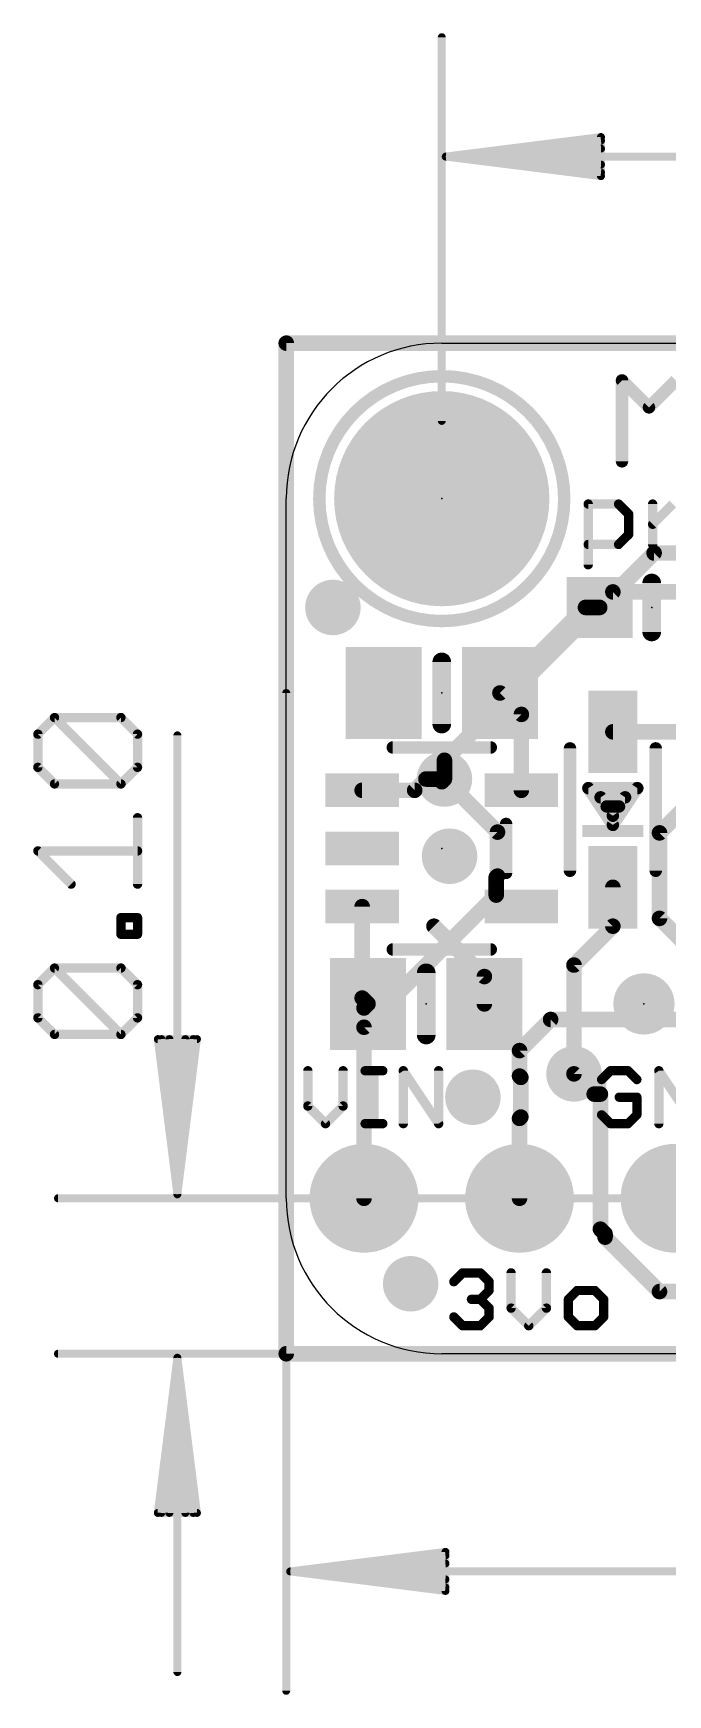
# Model space of a CAD drawing. Extents: x -4.1 to 26.3, y -5.6 to 21.9.
# Drawn here: x -4.13 to 6.23, y -5.57 to 21.57 of the extents above; entities that cross this region are included whole.
import ezdxf

# ---------------------------------------------------------------- set-up
doc = ezdxf.new("R2010")
doc.units = 0
for name, color, linetype in [('1', 12, 'CONTINUOUS'), ('16', 5, 'CONTINUOUS'), ('17', 110, 'CONTINUOUS'), ('18', 110, 'CONTINUOUS'), ('20', 53, 'CONTINUOUS'), ('21', 40, 'CONTINUOUS'), ('23', 40, 'CONTINUOUS'), ('47', 253, 'CONTINUOUS')]:
    doc.layers.add(name, color=color, linetype=linetype)

# ---------------------------------------------------------------- blocks, each defined once
blk = doc.blocks.new('RECT')
blk.add_solid([(-0.5, -0.5), (0.5, -0.5), (-0.5, 0.5), (0.5, 0.5)])
blk = doc.blocks.new('PIE')
at = {"const_width": 0.5}
blk.add_lwpolyline([(0, -0.25, 1), (0, 0.25, 1), (0, -0.25)], format="xyb", dxfattribs=at)
blk = doc.blocks.new('ROUNDP')
at = {"const_width": 0.5}
blk.add_lwpolyline([(0, -0.25, 1), (0, 0.25, 1), (0, -0.25)], format="xyb", dxfattribs=at)
blk = doc.blocks.new('ROUNDV')
at = {"const_width": 0.5}
blk.add_lwpolyline([(0, -0.25, 1), (0, 0.25, 1), (0, -0.25)], format="xyb", dxfattribs=at)

msp = doc.modelspace()

# ---------------------------------------------------------------- linework, layer by layer
at = {"layer": '1', "const_width": 0.254}
for points in [[(0, 0), (0, 16.51)], [(0, 16.51), (17.78, 16.51)], [(5.119, 12.192), (6.008, 13.081)], [(6.008, 13.081), (9.398, 13.081)], [(3.49, 10.795), (4.887, 12.192)], [(4.887, 12.192), (5.119, 12.192)], [(3.8401, 10.4449), (3.49, 10.795)], [(3.8401, 9.205), (3.8401, 10.4449)], [(6.849, 10.16), (5.334, 10.16)], [(2.2816, 9.3886), (2.098, 9.205)], [(2.5837, 9.3886), (2.2816, 9.3886)], [(2.5837, 9.3886), (2.54, 9.3449)], [(2.098, 9.205), (1.2399, 9.205)], [(6.477, 8.89), (6.096, 8.509)], [(6.096, 8.509), (6.096, 7.112)], [(5.334, 7.62), (5.334, 6.985)], [(1.2399, 7.305), (1.2399, 5.8111)], [(3.236, 6.162), (2.413, 6.985)], [(5.334, 6.985), (4.699, 6.35)], [(6.096, 7.112), (7.2218, 5.9862)], [(3.236, 5.715), (3.236, 6.162)], [(4.699, 6.35), (4.699, 4.572)], [(1.2399, 5.8111), (1.336, 5.715)], [(1.27, 5.649), (1.336, 5.715)], [(1.27, 2.54), (1.27, 5.649)], [(17.78, 0), (0, 0)]]:
    msp.add_lwpolyline(points, dxfattribs=at)
at = {"layer": '1', "const_width": 0.127}
for points in [[(0.0635, 16.51, 1), (-0.0635, 16.51)], [(0, 16.5735, 1), (0, 16.4465)], [(6.008, 13.1445, 1), (6.008, 13.0175)], [(6.0529, 13.0361, 1), (5.9631, 13.1259)], [(4.887, 12.2555, 1), (4.887, 12.1285)], [(4.9319, 12.1471, 1), (4.8421, 12.2369)], [(5.0741, 12.2369, 1), (5.1639, 12.1471)], [(5.119, 12.1285, 1), (5.119, 12.2555)], [(3.5349, 10.8399, 1), (3.4451, 10.7501)], [(3.4451, 10.8399, 1), (3.5349, 10.7501)], [(3.9036, 10.4449, 1), (3.7766, 10.4449)], [(3.7952, 10.4, 1), (3.885, 10.4898)], [(5.334, 10.2235, 1), (5.334, 10.0965)], [(2.2816, 9.4521, 1), (2.2816, 9.3251)], [(2.3265, 9.3437, 1), (2.2367, 9.4335)], [(2.6286, 9.3437, 1), (2.5388, 9.4335)], [(2.5837, 9.3251, 1), (2.5837, 9.4521)], [(1.2399, 9.2685, 1), (1.2399, 9.1415)], [(2.0531, 9.2499, 1), (2.1429, 9.1601)], [(2.098, 9.1415, 1), (2.098, 9.2685)], [(2.4951, 9.3898, 1), (2.5849, 9.3)], [(3.7766, 9.205, 1), (3.9036, 9.205)], [(6.1595, 8.509, 1), (6.0325, 8.509)], [(6.0511, 8.5539, 1), (6.1409, 8.4641)], [(5.3975, 7.62, 1), (5.2705, 7.62)], [(1.3034, 7.305, 1), (1.1764, 7.305)], [(2.4579, 7.0299, 1), (2.3681, 6.9401)], [(5.3789, 6.9401, 1), (5.2891, 7.0299)], [(6.1409, 7.1569, 1), (6.0511, 7.0671)], [(6.0325, 7.112, 1), (6.1595, 7.112)], [(5.2705, 6.985, 1), (5.3975, 6.985)], [(3.2995, 6.162, 1), (3.1725, 6.162)], [(3.1911, 6.1171, 1), (3.2809, 6.2069)], [(4.7625, 6.35, 1), (4.6355, 6.35)], [(4.6541, 6.3949, 1), (4.7439, 6.3051)], [(1.2848, 5.856, 1), (1.195, 5.7662)], [(1.1764, 5.8111, 1), (1.3034, 5.8111)], [(1.3335, 5.649, 1), (1.2065, 5.649)], [(1.2251, 5.6939, 1), (1.3149, 5.6041)], [(1.3809, 5.6701, 1), (1.2911, 5.7599)], [(1.2911, 5.6701, 1), (1.3809, 5.7599)], [(3.1725, 5.715, 1), (3.2995, 5.715)], [(4.6355, 4.572, 1), (4.7625, 4.572)], [(1.2065, 2.54, 1), (1.3335, 2.54)], [(0, 0.0635, 1), (0, -0.0635)], [(-0.0635, 0, 1), (0.0635, 0)]]:
    msp.add_lwpolyline(points, format="xyb", dxfattribs=at)
at = {"layer": '16', "const_width": 0.254}
for points in [[(0, 0), (0, 16.51)], [(0, 16.51), (17.78, 16.51)], [(5.334, 12.446), (2.5837, 9.6957)], [(13.335, 12.446), (5.334, 12.446)], [(2.5837, 9.6957), (2.5837, 9.3886)], [(2.5837, 9.3886), (3.4504, 8.5219)], [(3.4504, 8.5219), (3.4504, 7.8035)], [(3.4504, 7.8035), (3.429, 7.7821)], [(3.429, 7.7821), (3.429, 7.493)], [(3.429, 7.493), (1.27, 5.334)], [(1.27, 5.334), (1.27, 2.54)], [(4.318, 5.461), (3.81, 4.953)], [(11.049, 5.461), (4.318, 5.461)], [(3.81, 4.953), (3.81, 4.5369)], [(3.81, 4.5369), (3.8314, 4.5155)], [(3.8314, 4.5155), (3.8314, 3.8665)], [(5.0292, 4.2418), (4.699, 4.572)], [(5.1308, 4.2418), (5.0292, 4.2418)], [(5.1308, 2.035), (5.1308, 4.2418)], [(3.8314, 3.8665), (3.81, 3.8451)], [(3.81, 3.8451), (3.81, 2.54)], [(5.207, 1.9588), (5.1308, 2.035)], [(5.207, 1.9588), (5.207, 1.905)], [(5.207, 1.905), (6.096, 1.016)], [(6.096, 1.016), (14.986, 1.016)], [(17.78, 0), (0, 0)]]:
    msp.add_lwpolyline(points, dxfattribs=at)
at = {"layer": '16', "const_width": 0.127}
for points in [[(0.0635, 16.51, 1), (-0.0635, 16.51)], [(0, 16.5735, 1), (0, 16.4465)], [(5.334, 12.5095, 1), (5.334, 12.3825)], [(5.3789, 12.4011, 1), (5.2891, 12.4909)], [(2.6472, 9.6957, 1), (2.5202, 9.6957)], [(2.5388, 9.7406, 1), (2.6286, 9.6508)], [(2.6286, 9.4335, 1), (2.5388, 9.3437)], [(2.5202, 9.3886, 1), (2.6472, 9.3886)], [(3.5139, 8.5219, 1), (3.3869, 8.5219)], [(3.4055, 8.477, 1), (3.4953, 8.5668)], [(3.4925, 7.7821, 1), (3.3655, 7.7821)], [(3.3841, 7.827, 1), (3.4739, 7.7372)], [(3.4953, 7.7586, 1), (3.4055, 7.8484)], [(3.4739, 7.4481, 1), (3.3841, 7.5379)], [(3.3869, 7.8035, 1), (3.5139, 7.8035)], [(3.3655, 7.493, 1), (3.4925, 7.493)], [(1.3335, 5.334, 1), (1.2065, 5.334)], [(1.2251, 5.3789, 1), (1.3149, 5.2891)], [(4.318, 5.5245, 1), (4.318, 5.3975)], [(4.3629, 5.4161, 1), (4.2731, 5.5059)], [(3.8735, 4.953, 1), (3.7465, 4.953)], [(3.7651, 4.9979, 1), (3.8549, 4.9081)], [(3.8549, 4.5818, 1), (3.7651, 4.492)], [(3.8949, 4.5155, 1), (3.7679, 4.5155)], [(3.7865, 4.4706, 1), (3.8763, 4.5604)], [(4.7439, 4.6169, 1), (4.6541, 4.5271)], [(3.7465, 4.5369, 1), (3.8735, 4.5369)], [(5.0292, 4.3053, 1), (5.0292, 4.1783)], [(4.9843, 4.1969, 1), (5.0741, 4.2867)], [(5.1943, 4.2418, 1), (5.0673, 4.2418)], [(5.1308, 4.1783, 1), (5.1308, 4.3053)], [(3.8735, 3.8451, 1), (3.7465, 3.8451)], [(3.7651, 3.89, 1), (3.8549, 3.8002)], [(3.7679, 3.8665, 1), (3.8949, 3.8665)], [(3.8763, 3.8216, 1), (3.7865, 3.9114)], [(1.2065, 2.54, 1), (1.3335, 2.54)], [(3.7465, 2.54, 1), (3.8735, 2.54)], [(5.1757, 2.0799, 1), (5.0859, 1.9901)], [(5.0673, 2.035, 1), (5.1943, 2.035)], [(5.2705, 1.9588, 1), (5.1435, 1.9588)], [(5.2519, 1.9499, 1), (5.1621, 1.8601)], [(5.1435, 1.905, 1), (5.2705, 1.905)], [(5.1621, 1.9139, 1), (5.2519, 2.0037)], [(6.096, 1.0795, 1), (6.096, 0.9525)], [(6.0511, 0.9711, 1), (6.1409, 1.0609)], [(0, 0.0635, 1), (0, -0.0635)], [(-0.0635, 0, 1), (0.0635, 0)]]:
    msp.add_lwpolyline(points, format="xyb", dxfattribs=at)
at = {"layer": '20'}
for p, q in [((2.54, 16.51), (15.24, 16.51)), ((0, 2.54), (0, 13.97)), ((15.24, 0), (2.54, 0))]:
    msp.add_line(p, q, dxfattribs=at)
for centre, start, end in [((2.54, 13.97), 90, 180), ((2.54, 2.54), 180, 270)]:
    msp.add_arc(centre, 2.54, start, end, dxfattribs=at)
at = {"layer": '21'}
for points, const_width in [([(2.54, 11.97, 1), (2.54, 15.97, 1), (2.54, 11.97)], 0.2032), ([(5.5342, 15.9015, 1), (5.4326, 15.9015)], 0.1016), ([(5.5193, 15.9374, 1), (5.4475, 15.8656)], 0.1016), ([(5.8881, 15.4968, 1), (5.96, 15.425)], 0.1016), ([(5.8881, 15.425, 1), (5.96, 15.4968)], 0.1016), ([(5.4326, 14.5796, 1), (5.5342, 14.5796)], 0.1016), ([(4.9699, 13.8817, 1), (4.8937, 13.8817)], 0.0762), ([(4.9318, 13.9198, 1), (4.9318, 13.8436)], 0.0762), ([(5.4544, 13.9086, 1), (5.4006, 13.8547)], 0.0762), ([(5.4275, 13.8436, 1), (5.4275, 13.9198)], 0.0762), ([(6.0223, 13.8817, 1), (5.9461, 13.8817)], 0.0762), ([(5.6308, 13.7164, 1), (5.5546, 13.7164)], 0.0762), ([(5.5658, 13.6895, 1), (5.6197, 13.7434)], 0.0762), ([(5.9573, 13.5781, 1), (6.0112, 13.5242)], 0.0762), ([(5.5546, 13.3859, 1), (5.6308, 13.3859)], 0.0762), ([(5.6197, 13.359, 1), (5.5658, 13.4129)], 0.0762), ([(4.9318, 13.2588, 1), (4.9318, 13.1826)], 0.0762), ([(5.4006, 13.2476, 1), (5.4544, 13.1938)], 0.0762), ([(5.4275, 13.1826, 1), (5.4275, 13.2588)], 0.0762), ([(5.9461, 13.2207, 1), (6.0223, 13.2207)], 0.0762), ([(4.8937, 12.8902, 1), (4.9699, 12.8902)], 0.0762), ([(6.0452, 12.592, 1), (5.8928, 12.592)], 0.1524), ([(5.8928, 11.792, 1), (6.0452, 11.792)], 0.1524), ([(2.6162, 11.303, 1), (2.4638, 11.303)], 0.1524), ([(2.4638, 10.287, 1), (2.6162, 10.287)], 0.1524), ([(1.74, 9.9558, 1), (1.74, 9.8542)], 0.1016), ([(3.34, 9.8542, 1), (3.34, 9.9558)], 0.1016), ([(4.6848, 9.89, 1), (4.5832, 9.89)], 0.1016), ([(6.0848, 9.89, 1), (5.9832, 9.89)], 0.1016), ([(4.9763, 9.2682, 1), (4.8917, 9.2118)], 0.1016), ([(4.934, 9.2908, 1), (4.934, 9.1892)], 0.1016), ([(5.7763, 9.2118, 1), (5.6917, 9.2682)], 0.1016), ([(5.734, 9.1892, 1), (5.734, 9.2908)], 0.1016), ([(5.1763, 9.1182, 1), (5.0917, 9.0618)], 0.1016), ([(5.134, 9.1408, 1), (5.134, 9.0392)], 0.1016), ([(5.2335, 8.9916, 1), (5.2335, 8.89)], 0.1016), ([(5.4345, 8.89, 1), (5.4345, 8.9916)], 0.1016), ([(5.5763, 9.0618, 1), (5.4917, 9.1182)], 0.1016), ([(5.534, 9.0392, 1), (5.534, 9.1408)], 0.1016), ([(3.6408, 8.655, 1), (3.5392, 8.655)], 0.1016), ([(5.2917, 8.8182, 1), (5.3763, 8.7618)], 0.1016), ([(5.2917, 8.6682, 1), (5.3763, 8.6118)], 0.1016), ([(5.2917, 8.7618, 1), (5.3763, 8.8182)], 0.1016), ([(5.2917, 8.6118, 1), (5.3763, 8.6682)], 0.1016), ([(3.5392, 7.855, 1), (3.6408, 7.855)], 0.1016), ([(4.5832, 7.89, 1), (4.6848, 7.89)], 0.1016), ([(5.9832, 7.89, 1), (6.0848, 7.89)], 0.1016), ([(1.74, 6.6558, 1), (1.74, 6.5542)], 0.1016), ([(3.34, 6.5542, 1), (3.34, 6.6558)], 0.1016), ([(2.3622, 6.223, 1), (2.2098, 6.223)], 0.1524), ([(2.2098, 5.207, 1), (2.3622, 5.207)], 0.1524), ([(0.3909, 4.6235, 1), (0.3147, 4.6235)], 0.0762), ([(0.9672, 4.6235, 1), (0.891, 4.6235)], 0.0762), ([(1.2884, 4.6616, 1), (1.2884, 4.5854)], 0.0762), ([(1.4705, 4.6235, 1), (1.3943, 4.6235)], 0.0762), ([(1.5765, 4.5854, 1), (1.5765, 4.6616)], 0.0762), ([(1.9437, 4.6447, 1), (1.8803, 4.6024)], 0.0762), ([(1.9501, 4.6235, 1), (1.8739, 4.6235)], 0.0762), ([(2.5264, 4.6235, 1), (2.4502, 4.6235)], 0.0762), ([(5.294, 4.6616, 1), (5.294, 4.5854)], 0.0762), ([(5.3209, 4.5966, 1), (5.267, 4.6505)], 0.0762), ([(5.609, 4.6505, 1), (5.5551, 4.5966)], 0.0762), ([(5.5821, 4.5854, 1), (5.5821, 4.6616)], 0.0762), ([(6.1171, 4.6447, 1), (6.0537, 4.6024)], 0.0762), ([(6.1235, 4.6235, 1), (6.0473, 4.6235)], 0.0762), ([(5.188, 4.4795, 1), (5.1118, 4.4795)], 0.0762), ([(5.123, 4.5064, 1), (5.1769, 4.4525)], 0.0762), ([(5.6992, 4.4525, 1), (5.7531, 4.5064)], 0.0762), ([(0.3798, 4.0743, 1), (0.3259, 4.0204)], 0.0762), ([(0.3147, 4.0473, 1), (0.3909, 4.0473)], 0.0762), ([(0.891, 4.0473, 1), (0.9672, 4.0473)], 0.0762), ([(0.956, 4.0204, 1), (0.9021, 4.0743)], 0.0762), ([(5.438, 4.2295, 1), (5.438, 4.1533)], 0.0762), ([(5.7642, 4.1914, 1), (5.688, 4.1914)], 0.0762), ([(5.7261, 4.1533, 1), (5.7261, 4.2295)], 0.0762), ([(0.614, 3.7861, 1), (0.6679, 3.7323)], 0.0762), ([(0.614, 3.7323, 1), (0.6679, 3.7861)], 0.0762), ([(1.2884, 3.7973, 1), (1.2884, 3.7211)], 0.0762), ([(1.5765, 3.7211, 1), (1.5765, 3.7973)], 0.0762), ([(2.4566, 3.7381, 1), (2.52, 3.7803)], 0.0762), ([(5.1769, 3.9302, 1), (5.123, 3.8763)], 0.0762), ([(5.1118, 3.9033, 1), (5.188, 3.9033)], 0.0762), ([(5.294, 3.7973, 1), (5.294, 3.7211)], 0.0762), ([(5.267, 3.7323, 1), (5.3209, 3.7861)], 0.0762), ([(5.5551, 3.7861, 1), (5.609, 3.7323)], 0.0762), ([(5.5821, 3.7211, 1), (5.5821, 3.7973)], 0.0762), ([(5.688, 3.9033, 1), (5.7642, 3.9033)], 0.0762), ([(5.7531, 3.8763, 1), (5.6992, 3.9302)], 0.0762), ([(1.3943, 3.7592, 1), (1.4705, 3.7592)], 0.0762), ([(1.8739, 3.7592, 1), (1.9501, 3.7592)], 0.0762), ([(2.4502, 3.7592, 1), (2.5264, 3.7592)], 0.0762), ([(6.0473, 3.7592, 1), (6.1235, 3.7592)], 0.0762), ([(2.881, 1.3596, 1), (2.881, 1.2834)], 0.0762), ([(2.9079, 1.2946, 1), (2.854, 1.3485)], 0.0762), ([(3.196, 1.3485, 1), (3.1421, 1.2946)], 0.0762), ([(3.1691, 1.2834, 1), (3.1691, 1.3596)], 0.0762), ([(3.7105, 1.3215, 1), (3.6343, 1.3215)], 0.0762), ([(4.2868, 1.3215, 1), (4.2106, 1.3215)], 0.0762), ([(2.71, 1.2044, 1), (2.7639, 1.1505)], 0.0762), ([(3.3512, 1.1775, 1), (3.275, 1.1775)], 0.0762), ([(3.2862, 1.1505, 1), (3.3401, 1.2044)], 0.0762), ([(3.3401, 1.0065, 1), (3.2862, 1.0604)], 0.0762), ([(4.752, 1.0715, 1), (4.752, 0.9953)], 0.0762), ([(4.779, 1.0065, 1), (4.7251, 1.0604)], 0.0762), ([(5.0671, 1.0604, 1), (5.0132, 1.0065)], 0.0762), ([(5.0401, 0.9953, 1), (5.0401, 1.0715)], 0.0762), ([(3.025, 0.9275, 1), (3.025, 0.8513)], 0.0762), ([(3.196, 0.9163, 1), (3.1421, 0.8624)], 0.0762), ([(3.1421, 0.9163, 1), (3.196, 0.8624)], 0.0762), ([(3.1691, 0.8513, 1), (3.1691, 0.9275)], 0.0762), ([(3.275, 1.0334, 1), (3.3512, 1.0334)], 0.0762), ([(3.3512, 0.7453, 1), (3.275, 0.7453)], 0.0762), ([(3.6994, 0.7723, 1), (3.6455, 0.7184)], 0.0762), ([(4.2756, 0.7184, 1), (4.2217, 0.7723)], 0.0762), ([(4.581, 0.9163, 1), (4.6349, 0.8624)], 0.0762), ([(4.6461, 0.8894, 1), (4.5699, 0.8894)], 0.0762), ([(5.2223, 0.8894, 1), (5.1461, 0.8894)], 0.0762), ([(5.1572, 0.8624, 1), (5.2111, 0.9163)], 0.0762), ([(2.7639, 0.6282, 1), (2.71, 0.5743)], 0.0762), ([(3.275, 0.6013, 1), (3.3512, 0.6013)], 0.0762), ([(3.2862, 0.7184, 1), (3.3401, 0.7723)], 0.0762), ([(3.3401, 0.5743, 1), (3.2862, 0.6282)], 0.0762), ([(3.6343, 0.7453, 1), (3.7105, 0.7453)], 0.0762), ([(4.2106, 0.7453, 1), (4.2868, 0.7453)], 0.0762), ([(4.6349, 0.6282, 1), (4.581, 0.5743)], 0.0762), ([(4.5699, 0.6013, 1), (4.6461, 0.6013)], 0.0762), ([(5.1461, 0.6013, 1), (5.2223, 0.6013)], 0.0762), ([(5.2111, 0.5743, 1), (5.1572, 0.6282)], 0.0762), ([(2.881, 0.4953, 1), (2.881, 0.4191)], 0.0762), ([(2.854, 0.4303, 1), (2.9079, 0.4841)], 0.0762), ([(3.1421, 0.4841, 1), (3.196, 0.4303)], 0.0762), ([(3.1691, 0.4191, 1), (3.1691, 0.4953)], 0.0762), ([(3.9336, 0.4841, 1), (3.9875, 0.4303)], 0.0762), ([(3.9336, 0.4303, 1), (3.9875, 0.4841)], 0.0762), ([(4.752, 0.4953, 1), (4.752, 0.4191)], 0.0762), ([(4.7251, 0.4303, 1), (4.779, 0.4841)], 0.0762), ([(5.0132, 0.4841, 1), (5.0671, 0.4303)], 0.0762), ([(5.0401, 0.4191, 1), (5.0401, 0.4953)], 0.0762)]:
    msp.add_lwpolyline(points, format="xyb", dxfattribs=dict(at, const_width=const_width))
for points, const_width in [([(5.4834, 14.5796), (5.4834, 15.9015)], 0.2032), ([(5.4834, 15.9015), (5.924, 15.4609)], 0.2032), ([(5.924, 15.4609), (6.3647, 15.9015)], 0.2032), ([(4.9318, 12.8902), (4.9318, 13.8817)], 0.1524), ([(4.9318, 13.8817), (5.4275, 13.8817)], 0.1524), ([(5.4275, 13.8817), (5.5927, 13.7164)], 0.1524), ([(5.9842, 13.2207), (5.9842, 13.8817)], 0.1524), ([(5.9842, 13.5512), (6.3147, 13.8817)], 0.1524), ([(5.5927, 13.7164), (5.5927, 13.3859)], 0.1524), ([(5.5927, 13.3859), (5.4275, 13.2207)], 0.1524), ([(5.4275, 13.2207), (4.9318, 13.2207)], 0.1524), ([(5.969, 11.792), (5.969, 12.592)], 0.3048), ([(2.54, 10.287), (2.54, 11.303)], 0.3048), ([(3.34, 9.905), (1.74, 9.905)], 0.2032), ([(4.634, 7.89), (4.634, 9.89)], 0.2032), ([(6.034, 9.89), (6.034, 7.89)], 0.2032), ([(5.334, 8.64), (4.934, 9.24)], 0.2032), ([(4.934, 9.24), (5.734, 9.24)], 0.2032), ([(5.734, 9.24), (5.334, 8.64)], 0.2032), ([(5.334, 8.79), (5.134, 9.09)], 0.2032), ([(5.134, 9.09), (5.534, 9.09)], 0.2032), ([(5.2335, 8.9408), (5.4345, 8.9408)], 0.2032), ([(5.534, 9.09), (5.334, 8.79)], 0.2032), ([(3.59, 8.655), (3.59, 7.855)], 0.2032), ([(3.34, 6.605), (1.74, 6.605)], 0.2032), ([(2.286, 6.223), (2.286, 5.207)], 0.3048), ([(0.3528, 4.6235), (0.3528, 4.0473)], 0.1524), ([(0.9291, 4.0473), (0.9291, 4.6235)], 0.1524), ([(1.2884, 4.6235), (1.5765, 4.6235)], 0.1524), ([(1.4324, 3.7592), (1.4324, 4.6235)], 0.1524), ([(1.912, 3.7592), (1.912, 4.6235)], 0.1524), ([(1.912, 4.6235), (2.4883, 3.7592)], 0.1524), ([(2.4883, 3.7592), (2.4883, 4.6235)], 0.1524), ([(5.294, 4.6235), (5.1499, 4.4795)], 0.1524), ([(5.5821, 4.6235), (5.294, 4.6235)], 0.1524), ([(5.7261, 4.4795), (5.5821, 4.6235)], 0.1524), ([(6.0854, 3.7592), (6.0854, 4.6235)], 0.1524), ([(6.0854, 4.6235), (6.6617, 3.7592)], 0.1524), ([(5.1499, 4.4795), (5.1499, 3.9033)], 0.1524), ([(0.3528, 4.0473), (0.641, 3.7592)], 0.1524), ([(0.641, 3.7592), (0.9291, 4.0473)], 0.1524), ([(5.7261, 4.1914), (5.438, 4.1914)], 0.1524), ([(5.7261, 3.9033), (5.7261, 4.1914)], 0.1524), ([(1.2884, 3.7592), (1.5765, 3.7592)], 0.1524), ([(5.1499, 3.9033), (5.294, 3.7592)], 0.1524), ([(5.294, 3.7592), (5.5821, 3.7592)], 0.1524), ([(5.5821, 3.7592), (5.7261, 3.9033)], 0.1524), ([(2.7369, 1.1775), (2.881, 1.3215)], 0.1524), ([(2.881, 1.3215), (3.1691, 1.3215)], 0.1524), ([(3.1691, 1.3215), (3.3131, 1.1775)], 0.1524), ([(3.6724, 1.3215), (3.6724, 0.7453)], 0.1524), ([(4.2487, 0.7453), (4.2487, 1.3215)], 0.1524), ([(3.3131, 1.0334), (3.1691, 0.8894)], 0.1524), ([(3.3131, 1.1775), (3.3131, 1.0334)], 0.1524), ([(4.752, 1.0334), (4.608, 0.8894)], 0.1524), ([(5.0401, 1.0334), (4.752, 1.0334)], 0.1524), ([(5.1842, 0.8894), (5.0401, 1.0334)], 0.1524), ([(3.1691, 0.8894), (3.025, 0.8894)], 0.1524), ([(3.1691, 0.8894), (3.3131, 0.7453)], 0.1524), ([(3.3131, 0.7453), (3.3131, 0.6013)], 0.1524), ([(3.6724, 0.7453), (3.9606, 0.4572)], 0.1524), ([(3.9606, 0.4572), (4.2487, 0.7453)], 0.1524), ([(4.608, 0.8894), (4.608, 0.6013)], 0.1524), ([(5.1842, 0.6013), (5.1842, 0.8894)], 0.1524), ([(2.881, 0.4572), (2.7369, 0.6013)], 0.1524), ([(3.3131, 0.6013), (3.1691, 0.4572)], 0.1524), ([(4.608, 0.6013), (4.752, 0.4572)], 0.1524), ([(5.0401, 0.4572), (5.1842, 0.6013)], 0.1524), ([(3.1691, 0.4572), (2.881, 0.4572)], 0.1524), ([(4.752, 0.4572), (5.0401, 0.4572)], 0.1524)]:
    msp.add_lwpolyline(points, dxfattribs=dict(at, const_width=const_width))
at = {"layer": '23'}
for p in [(2.54, 13.97), (5.969, 12.192), (2.54, 10.795), (5.334, 8.89), (2.54, 8.255), (2.286, 5.715), (5.842, 5.715)]:
    msp.add_point(p, dxfattribs=at)
at = {"layer": '47'}
for points, const_width in [([(2.54, 15.24), (2.54, 21.508)], 0.13), ([(2.605, 19.558), (5.14, 19.8772)], 0.13), ([(2.605, 19.558), (5.14, 19.818)], 0.13), ([(5.14, 19.8772), (5.14, 19.2388)], 0.13), ([(2.605, 19.558), (5.14, 19.688)], 0.13), ([(2.605, 19.558), (15.048, 19.558)], 0.13), ([(5.14, 19.2388), (2.605, 19.558)], 0.13), ([(5.14, 19.428), (2.605, 19.558)], 0.13), ([(5.14, 19.298), (2.605, 19.558)], 0.13), ([(0, 10.795), (0, -5.506)], 0.13), ([(-4.0557, 10.1226), (-3.7845, 10.3938)], 0.1524), ([(-3.7845, 10.3938), (-2.6999, 10.3938)], 0.1524), ([(-2.6999, 9.3091), (-3.7845, 10.3938)], 0.1524), ([(-2.6999, 10.3938), (-2.4287, 10.1226)], 0.1524), ([(-4.0557, 9.5803), (-4.0557, 10.1226)], 0.1524), ([(-2.4287, 10.1226), (-2.4287, 9.5803)], 0.1524), ([(-1.778, 2.605), (-1.778, 10.1028)], 0.13), ([(-3.7845, 9.3091), (-4.0557, 9.5803)], 0.1524), ([(-2.4287, 9.5803), (-2.6999, 9.3091)], 0.1524), ([(-2.6999, 9.3091), (-3.7845, 9.3091)], 0.1524), ([(-2.4287, 7.6719), (-2.4287, 8.7566)], 0.1524), ([(-3.5134, 7.6719), (-4.0557, 8.2143)], 0.1524), ([(-4.0557, 8.2143), (-2.4287, 8.2143)], 0.1524), ([(-2.6999, 6.8534), (-2.6999, 7.1245)], 0.1524), ([(-2.6999, 7.1245), (-2.4287, 7.1245)], 0.1524), ([(-2.4287, 7.1245), (-2.4287, 6.8534)], 0.1524), ([(-2.4287, 6.8534), (-2.6999, 6.8534)], 0.1524), ([(-4.0557, 6.0297), (-3.7845, 6.3009)], 0.1524), ([(-3.7845, 6.3009), (-2.6999, 6.3009)], 0.1524), ([(-2.6999, 5.2162), (-3.7845, 6.3009)], 0.1524), ([(-2.6999, 6.3009), (-2.4287, 6.0297)], 0.1524), ([(-4.0557, 5.4874), (-4.0557, 6.0297)], 0.1524), ([(-2.4287, 6.0297), (-2.4287, 5.4874)], 0.1524), ([(-3.7845, 5.2162), (-4.0557, 5.4874)], 0.1524), ([(-2.4287, 5.4874), (-2.6999, 5.2162)], 0.1524), ([(-2.6999, 5.2162), (-3.7845, 5.2162)], 0.1524), ([(-1.778, 2.605), (-2.0972, 5.14)], 0.13), ([(-2.0972, 5.14), (-1.4588, 5.14)], 0.13), ([(-1.778, 2.605), (-2.038, 5.14)], 0.13), ([(-1.778, 2.605), (-1.908, 5.14)], 0.13), ([(-1.4588, 5.14), (-1.778, 2.605)], 0.13), ([(-1.648, 5.14), (-1.778, 2.605)], 0.13), ([(-1.518, 5.14), (-1.778, 2.605)], 0.13), ([(8.89, 2.54), (-3.728, 2.54)], 0.13), ([(9.144, 0), (-3.728, 0)], 0.13), ([(-1.778, -0.065), (-2.0972, -2.6)], 0.13), ([(-1.778, -0.065), (-2.038, -2.6)], 0.13), ([(-1.778, -0.065), (-1.908, -2.6)], 0.13), ([(-1.778, -0.065), (-1.778, -5.2)], 0.13), ([(-1.4588, -2.6), (-1.778, -0.065)], 0.13), ([(-1.648, -2.6), (-1.778, -0.065)], 0.13), ([(-1.518, -2.6), (-1.778, -0.065)], 0.13), ([(-2.0972, -2.6), (-1.4588, -2.6)], 0.13), ([(0.065, -3.556), (2.6, -3.2368)], 0.13), ([(0.065, -3.556), (2.6, -3.296)], 0.13), ([(2.6, -3.2368), (2.6, -3.8752)], 0.13), ([(0.065, -3.556), (2.6, -3.426)], 0.13), ([(0.065, -3.556), (17.715, -3.556)], 0.13), ([(2.6, -3.8752), (0.065, -3.556)], 0.13), ([(2.6, -3.686), (0.065, -3.556)], 0.13), ([(2.6, -3.816), (0.065, -3.556)], 0.13)]:
    msp.add_lwpolyline(points, dxfattribs=dict(at, const_width=const_width))
for points, const_width in [([(2.5725, 21.508, 1), (2.5075, 21.508)], 0.065), ([(5.1725, 19.8772, 1), (5.1075, 19.8772)], 0.065), ([(5.1441, 19.845, 1), (5.1359, 19.9095)], 0.065), ([(5.1433, 19.7857, 1), (5.1367, 19.8503)], 0.065), ([(2.605, 19.5905, 1), (2.605, 19.5255)], 0.065), ([(2.6091, 19.5902, 1), (2.6009, 19.5258)], 0.065), ([(2.6033, 19.5905, 1), (2.6067, 19.5255)], 0.065), ([(2.6067, 19.5905, 1), (2.6033, 19.5255)], 0.065), ([(2.6083, 19.5903, 1), (2.6017, 19.5257)], 0.065), ([(2.6017, 19.5903, 1), (2.6083, 19.5257)], 0.065), ([(2.6009, 19.5902, 1), (2.6091, 19.5258)], 0.065), ([(5.1417, 19.6555, 1), (5.1383, 19.7205)], 0.065), ([(5.1359, 19.2065, 1), (5.1441, 19.271)], 0.065), ([(5.1367, 19.2657, 1), (5.1433, 19.3303)], 0.065), ([(5.1383, 19.3955, 1), (5.1417, 19.4605)], 0.065), ([(5.1075, 19.2388, 1), (5.1725, 19.2388)], 0.065), ([(2.5075, 15.24, 1), (2.5725, 15.24)], 0.065), ([(0.0325, 10.795, 1), (-0.0325, 10.795)], 0.065), ([(-3.7576, 10.4207, 1), (-3.8115, 10.3668)], 0.0762), ([(-3.7845, 10.4319, 1), (-3.7845, 10.3557)], 0.0762), ([(-3.7576, 10.3668, 1), (-3.8115, 10.4207)], 0.0762), ([(-2.6729, 10.4207, 1), (-2.7268, 10.3668)], 0.0762), ([(-2.6999, 10.3557, 1), (-2.6999, 10.4319)], 0.0762), ([(-4.0176, 10.1226, 1), (-4.0938, 10.1226)], 0.0762), ([(-4.0826, 10.1495, 1), (-4.0287, 10.0956)], 0.0762), ([(-2.3906, 10.1226, 1), (-2.4668, 10.1226)], 0.0762), ([(-2.4556, 10.0956, 1), (-2.4018, 10.1495)], 0.0762), ([(-1.7455, 10.1028, 1), (-1.8105, 10.1028)], 0.065), ([(-4.0287, 9.6072, 1), (-4.0826, 9.5533)], 0.0762), ([(-4.0938, 9.5803, 1), (-4.0176, 9.5803)], 0.0762), ([(-2.4668, 9.5803, 1), (-2.3906, 9.5803)], 0.0762), ([(-2.4018, 9.5533, 1), (-2.4556, 9.6072)], 0.0762), ([(-3.7845, 9.3472, 1), (-3.7845, 9.271)], 0.0762), ([(-3.8115, 9.2821, 1), (-3.7576, 9.336)], 0.0762), ([(-2.7268, 9.336, 1), (-2.6729, 9.2821)], 0.0762), ([(-2.7268, 9.2821, 1), (-2.6729, 9.336)], 0.0762), ([(-2.6999, 9.271, 1), (-2.6999, 9.3472)], 0.0762), ([(-2.3906, 8.7566, 1), (-2.4668, 8.7566)], 0.0762), ([(-4.0287, 8.2412, 1), (-4.0826, 8.1873)], 0.0762), ([(-4.0557, 8.2524, 1), (-4.0557, 8.1762)], 0.0762), ([(-2.4287, 8.1762, 1), (-2.4287, 8.2524)], 0.0762), ([(-3.5403, 7.645, 1), (-3.4864, 7.6989)], 0.0762), ([(-2.4668, 7.6719, 1), (-2.3906, 7.6719)], 0.0762), ([(-2.6618, 7.1245, 1), (-2.738, 7.1245)], 0.0762), ([(-2.6999, 7.1626, 1), (-2.6999, 7.0864)], 0.0762), ([(-2.3906, 7.1245, 1), (-2.4668, 7.1245)], 0.0762), ([(-2.4287, 7.0864, 1), (-2.4287, 7.1626)], 0.0762), ([(-2.6999, 6.8915, 1), (-2.6999, 6.8153)], 0.0762), ([(-2.738, 6.8534, 1), (-2.6618, 6.8534)], 0.0762), ([(-2.4668, 6.8534, 1), (-2.3906, 6.8534)], 0.0762), ([(-2.4287, 6.8153, 1), (-2.4287, 6.8915)], 0.0762), ([(-3.7576, 6.3278, 1), (-3.8115, 6.2739)], 0.0762), ([(-3.7845, 6.339, 1), (-3.7845, 6.2628)], 0.0762), ([(-3.7576, 6.2739, 1), (-3.8115, 6.3278)], 0.0762), ([(-2.6729, 6.3278, 1), (-2.7268, 6.2739)], 0.0762), ([(-2.6999, 6.2628, 1), (-2.6999, 6.339)], 0.0762), ([(-4.0176, 6.0297, 1), (-4.0938, 6.0297)], 0.0762), ([(-4.0826, 6.0566, 1), (-4.0287, 6.0028)], 0.0762), ([(-2.3906, 6.0297, 1), (-2.4668, 6.0297)], 0.0762), ([(-2.4556, 6.0028, 1), (-2.4018, 6.0566)], 0.0762), ([(-4.0287, 5.5143, 1), (-4.0826, 5.4604)], 0.0762), ([(-4.0938, 5.4874, 1), (-4.0176, 5.4874)], 0.0762), ([(-2.4668, 5.4874, 1), (-2.3906, 5.4874)], 0.0762), ([(-2.4018, 5.4604, 1), (-2.4556, 5.5143)], 0.0762), ([(-3.7845, 5.2543, 1), (-3.7845, 5.1781)], 0.0762), ([(-3.8115, 5.1893, 1), (-3.7576, 5.2431)], 0.0762), ([(-2.7268, 5.2431, 1), (-2.6729, 5.1893)], 0.0762), ([(-2.7268, 5.1893, 1), (-2.6729, 5.2431)], 0.0762), ([(-2.6999, 5.1781, 1), (-2.6999, 5.2543)], 0.0762), ([(-2.065, 5.1441, 1), (-2.1295, 5.1359)], 0.065), ([(-2.0972, 5.1725, 1), (-2.0972, 5.1075)], 0.065), ([(-2.0057, 5.1433, 1), (-2.0703, 5.1367)], 0.065), ([(-1.8755, 5.1417, 1), (-1.9405, 5.1383)], 0.065), ([(-1.6155, 5.1383, 1), (-1.6805, 5.1417)], 0.065), ([(-1.4857, 5.1367, 1), (-1.5503, 5.1433)], 0.065), ([(-1.4265, 5.1359, 1), (-1.491, 5.1441)], 0.065), ([(-1.4588, 5.1075, 1), (-1.4588, 5.1725)], 0.065), ([(-3.728, 2.5725, 1), (-3.728, 2.5075)], 0.065), ([(-1.8102, 2.6091, 1), (-1.7458, 2.6009)], 0.065), ([(-1.8103, 2.6083, 1), (-1.7457, 2.6017)], 0.065), ([(-1.8105, 2.6033, 1), (-1.7455, 2.6067)], 0.065), ([(-1.8105, 2.6067, 1), (-1.7455, 2.6033)], 0.065), ([(-1.8105, 2.605, 1), (-1.7455, 2.605)], 0.065), ([(-1.8103, 2.6017, 1), (-1.7457, 2.6083)], 0.065), ([(-1.8102, 2.6009, 1), (-1.7458, 2.6091)], 0.065), ([(-3.728, 0.0325, 1), (-3.728, -0.0325)], 0.065), ([(-1.7455, -0.0667, 1), (-1.8105, -0.0633)], 0.065), ([(-1.7455, -0.0633, 1), (-1.8105, -0.0667)], 0.065), ([(-1.7455, -0.065, 1), (-1.8105, -0.065)], 0.065), ([(-1.7458, -0.0609, 1), (-1.8102, -0.0691)], 0.065), ([(-1.7457, -0.0617, 1), (-1.8103, -0.0683)], 0.065), ([(-1.7457, -0.0683, 1), (-1.8103, -0.0617)], 0.065), ([(-1.7458, -0.0691, 1), (-1.8102, -0.0609)], 0.065), ([(-2.1295, -2.5959, 1), (-2.065, -2.6041)], 0.065), ([(-2.0972, -2.5675, 1), (-2.0972, -2.6325)], 0.065), ([(-2.0703, -2.5967, 1), (-2.0057, -2.6033)], 0.065), ([(-1.9405, -2.5983, 1), (-1.8755, -2.6017)], 0.065), ([(-1.6805, -2.6017, 1), (-1.6155, -2.5983)], 0.065), ([(-1.5503, -2.6033, 1), (-1.4857, -2.5967)], 0.065), ([(-1.491, -2.6041, 1), (-1.4265, -2.5959)], 0.065), ([(-1.4588, -2.6325, 1), (-1.4588, -2.5675)], 0.065), ([(2.6325, -3.2368, 1), (2.5675, -3.2368)], 0.065), ([(2.6041, -3.269, 1), (2.5959, -3.2045)], 0.065), ([(2.6033, -3.3283, 1), (2.5967, -3.2637)], 0.065), ([(0.065, -3.5235, 1), (0.065, -3.5885)], 0.065), ([(0.0691, -3.5238, 1), (0.0609, -3.5882)], 0.065), ([(0.0633, -3.5235, 1), (0.0667, -3.5885)], 0.065), ([(0.0667, -3.5235, 1), (0.0633, -3.5885)], 0.065), ([(0.0683, -3.5237, 1), (0.0617, -3.5883)], 0.065), ([(0.0617, -3.5237, 1), (0.0683, -3.5883)], 0.065), ([(0.0609, -3.5238, 1), (0.0691, -3.5882)], 0.065), ([(2.6017, -3.4585, 1), (2.5983, -3.3935)], 0.065), ([(2.5967, -3.8483, 1), (2.6033, -3.7837)], 0.065), ([(2.5983, -3.7185, 1), (2.6017, -3.6535)], 0.065), ([(2.5675, -3.8752, 1), (2.6325, -3.8752)], 0.065), ([(2.5959, -3.9075, 1), (2.6041, -3.843)], 0.065), ([(-1.8105, -5.2, 1), (-1.7455, -5.2)], 0.065), ([(-0.0325, -5.506, 1), (0.0325, -5.506)], 0.065)]:
    msp.add_lwpolyline(points, format="xyb", dxfattribs=dict(at, const_width=const_width))

# ---------------------------------------------------------------- block references
at = {"layer": '1', "xscale": 1.075, "rotation": 180}
msp.add_blockref('RECT', (5.119, 12.192), dxfattribs=at)
at = {"layer": '1'}
for p, xscale, yscale, rotation in [((1.59, 10.795), 1.24, 1.5, 180), ((3.49, 10.795), 1.24, 1.5, 180), ((5.334, 10.16), 1.35, 0.8, 90), ((1.2399, 9.205), 0.55, 1.2, 270), ((3.8401, 9.205), 0.55, 1.2, 270), ((1.2399, 8.255), 0.55, 1.2, 270), ((5.334, 7.62), 1.35, 0.8, 90), ((1.2399, 7.305), 0.55, 1.2, 270), ((3.8401, 7.305), 0.55, 1.2, 270)]:
    msp.add_blockref('RECT', p, dxfattribs=dict(at, xscale=xscale, yscale=yscale, rotation=rotation))
at = {"layer": '1', "xscale": 1.24, "yscale": 1.5}
for p in [(1.336, 5.715), (3.236, 5.715)]:
    msp.add_blockref('RECT', p, dxfattribs=at)
at = {"layer": '1'}
msp.add_blockref('PIE', (5.842, 5.715), dxfattribs=at)
at = {"layer": '17', "xscale": 3.516, "yscale": 3.516}
msp.add_blockref('ROUNDP', (2.54, 13.97), dxfattribs=at)
msp.add_blockref('ROUNDP', (2.54, 13.97), dxfattribs=at)
at = {"layer": '17', "xscale": 1.778, "yscale": 1.778, "rotation": 90}
for p in [(1.27, 2.54), (1.27, 2.54), (3.81, 2.54), (3.81, 2.54), (6.35, 2.54), (6.35, 2.54)]:
    msp.add_blockref('ROUNDP', p, dxfattribs=at)
at = {"layer": '18', "xscale": 0.9064, "yscale": 0.9064}
for p in [(0.762, 12.192), (0.762, 12.192), (2.5837, 9.3886), (2.5837, 9.3886), (2.667, 8.128), (2.667, 8.128), (4.699, 4.572), (4.699, 4.572), (3.048, 4.191), (3.048, 4.191), (2.032, 1.143), (2.032, 1.143)]:
    msp.add_blockref('ROUNDV', p, dxfattribs=at)
at = {"layer": '21', "xscale": 0.2, "rotation": 90}
msp.add_blockref('RECT', (5.334, 8.54), dxfattribs=at)

doc.saveas('drawing.dxf')
